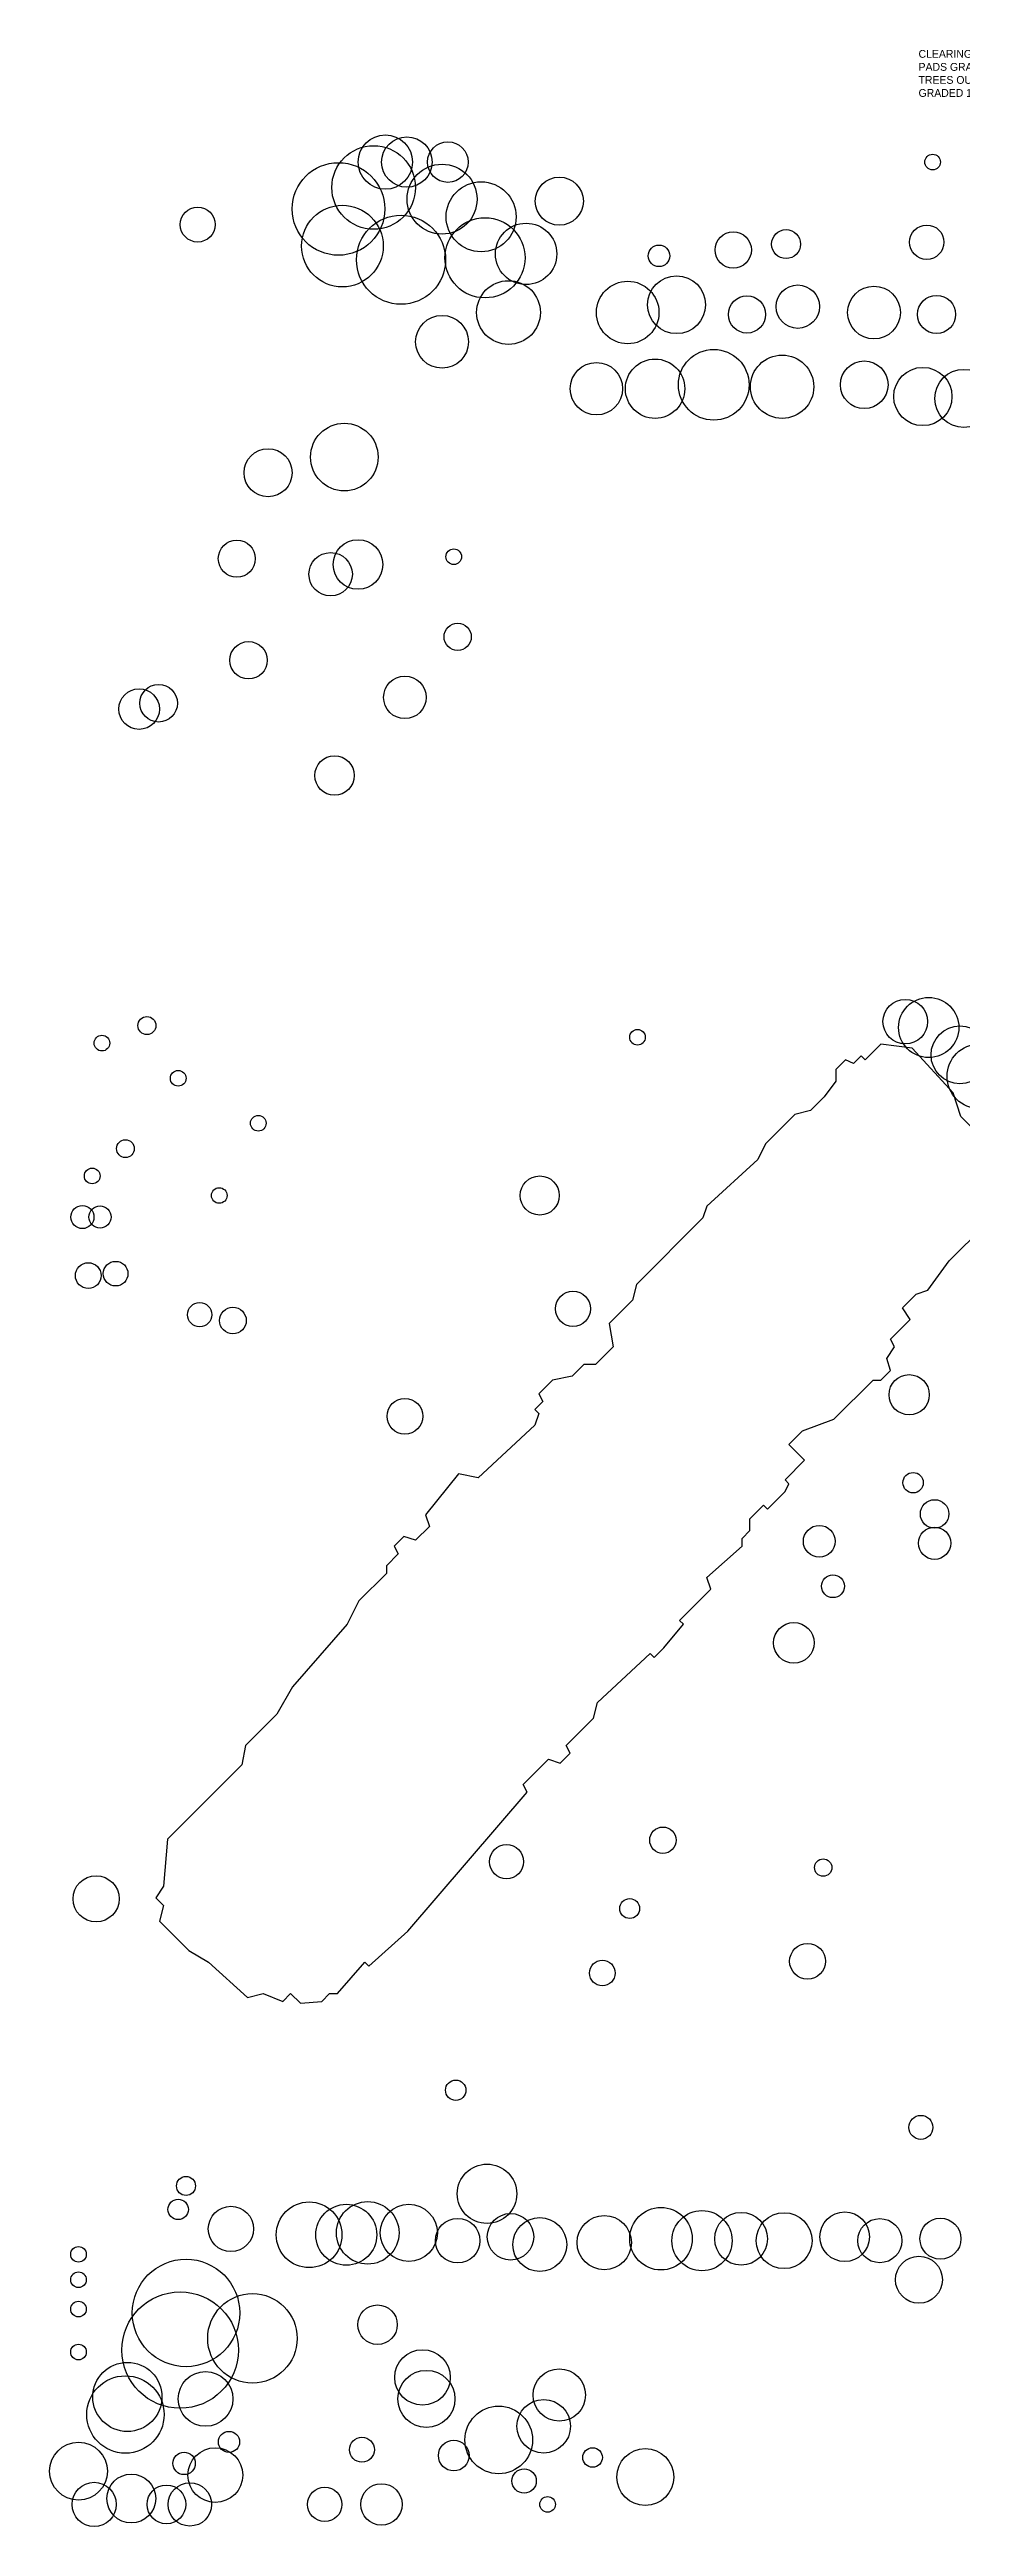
# Model space of a CAD drawing. Extents: x 425736 to 427070, y 1578339 to 1579607.
# Drawn here: x 425736 to 426202, y 1578339 to 1579607 of the extents above; entities that cross this region are included whole.
import ezdxf

# ---------------------------------------------------------------- set-up
doc = ezdxf.new("R2010")
doc.units = 21
for name, color, linetype in [('C-WATR-LAKE', 5, 'Continuous'), ('G-ANNO-NOTE', 7, 'Continuous'), ('L-PLNT-KEEP', 92, 'Continuous')]:
    doc.layers.add(name, color=color, linetype=linetype)

msp = doc.modelspace()

# ---------------------------------------------------------------- linework, layer by layer
at = {"layer": 'C-WATR-LAKE'}
msp.add_lwpolyline([(426212, 1579051), (426202, 1579061), (426198, 1579073), (426177, 1579096), (426161, 1579098), (426153, 1579090), (426151, 1579092), (426147, 1579088), (426143, 1579090), (426138, 1579085), (426138, 1579079), (426132, 1579071), (426125, 1579064), (426117, 1579062), (426102, 1579047), (426098, 1579039), (426072, 1579015), (426070, 1579009), (426036, 1578975), (426034, 1578967), (426022, 1578955), (426024, 1578943), (426015, 1578934), (426009, 1578934), (426003, 1578928), (425993, 1578926), (425986, 1578919), (425988, 1578915), (425984, 1578911), (425986, 1578909), (425984, 1578903), (425955, 1578876), (425945, 1578878), (425928, 1578857), (425930, 1578851), (425923, 1578844), (425917, 1578846), (425912, 1578841), (425914, 1578837), (425908, 1578831), (425908, 1578827), (425894, 1578813), (425888, 1578801), (425860, 1578769), (425852, 1578755), (425836, 1578739), (425834, 1578729), (425796, 1578691), (425794, 1578667), (425790, 1578661), (425794, 1578657), (425792, 1578649), (425807, 1578634), (425817, 1578628), (425837, 1578610), (425845, 1578612), (425855, 1578608), (425859, 1578612), (425864, 1578607), (425864, 1578607), (425875, 1578608), (425879, 1578612), (425883, 1578612), (425897, 1578628), (425899, 1578626), (425919, 1578644), (425980, 1578715), (425978, 1578719), (425991, 1578732), (425997, 1578730), (426002, 1578735), (426000, 1578739), (426014, 1578753), (426016, 1578761), (426043, 1578786), (426045, 1578784), (426050, 1578789), (426060, 1578801), (426058, 1578803), (426074, 1578819), (426072, 1578825), (426090, 1578841), (426090, 1578845), (426094, 1578849), (426094, 1578855), (426101, 1578862), (426103, 1578860), (426112, 1578869), (426114, 1578873), (426112, 1578875), (426122, 1578885), (426114, 1578893), (426121, 1578900), (426137, 1578906), (426157, 1578926), (426161, 1578926), (426166, 1578931), (426164, 1578937), (426168, 1578943), (426166, 1578947), (426176, 1578957), (426172, 1578963), (426179, 1578970), (426185, 1578972), (426196, 1578987), (426214, 1579005)], dxfattribs=at)
at = {"layer": 'L-PLNT-KEEP'}
for centre, radius in [((425907.5, 1579549.5), 13.9), ((425918.5, 1579549.5), 12.9), ((425939.5, 1579549.5), 10.4), ((425883.5, 1579525.5), 23.7), ((425901.5, 1579536.5), 21.4), ((425936.5, 1579530.5), 17.9), ((426187.5, 1579549.5), 4), ((425956.5, 1579521.5), 17.9), ((425996.5, 1579529.5), 12.3), ((425811.5, 1579517.5), 8.92), ((425885.5, 1579506.5), 20.9), ((425915.5, 1579499.5), 22.8), ((425958.5, 1579500.5), 20.5), ((425979.5, 1579502.5), 15.7), ((426085.5, 1579504.5), 9.27), ((426112.5, 1579507.5), 7.41), ((426184.5, 1579508.5), 8.79), ((426047.5, 1579501.5), 5.53), ((425970.5, 1579472.5), 16.3), ((426031.5, 1579472.5), 16), ((426056.5, 1579476.5), 14.8), ((426118.5, 1579475.5), 11.1), ((426157.5, 1579472.5), 13.5), ((425936.5, 1579457.5), 13.5), ((426092.5, 1579471.5), 9.52), ((426189.5, 1579471.5), 9.77), ((426015.5, 1579433.5), 13.4), ((426045.5, 1579433.5), 15.2), ((426075.5, 1579435.5), 18.1), ((426110.5, 1579434.5), 16.2), ((426152.5, 1579435.5), 12.2), ((426182.5, 1579429.5), 14.9), ((426203.5, 1579428.5), 14.9), ((425886.5, 1579398.5), 17.3), ((425847.5, 1579390.5), 12.3), ((425831.5, 1579346.5), 9.47), ((425893.5, 1579343.5), 12.7), ((425879.5, 1579338.5), 11.1), ((425942.5, 1579347.5), 4), ((425944.5, 1579306.5), 6.98), ((425837.5, 1579294.5), 9.57), ((425781.5, 1579269.5), 10.4), ((425791.5, 1579272.5), 9.62), ((425917.5, 1579275.5), 10.9), ((425881.5, 1579235.5), 10.1), ((426173.5, 1579109.5), 11.4), ((426185.5, 1579106.5), 15.4), ((425762.5, 1579098.5), 4), ((425785.5, 1579107.5), 4.62), ((426036.5, 1579101.5), 4), ((426201.5, 1579092.5), 14.8), ((426211.5, 1579081.5), 16.6), ((425801.5, 1579080.5), 4), ((425842.5, 1579057.5), 4), ((425774.5, 1579044.5), 4.55), ((425757.5, 1579030.5), 4), ((425986.5, 1579020.5), 10), ((425752.5, 1579009.5), 5.92), ((425761.5, 1579009.5), 5.65), ((425822.5, 1579020.5), 4), ((425755.5, 1578979.5), 6.6), ((425769.5, 1578980.5), 6.3), ((425812.5, 1578959.5), 6.25), ((425829.5, 1578956.5), 6.84), ((426003.5, 1578962.5), 8.99), ((426175.5, 1578918.5), 10.3), ((425917.5, 1578907.5), 9.15), ((426177.5, 1578873.5), 5.22), ((426188.5, 1578857.5), 7.29), ((426129.5, 1578843.5), 8.15), ((426188.5, 1578842.5), 8.26), ((426136.5, 1578820.5), 5.85), ((426116.5, 1578791.5), 10.4), ((426049.5, 1578690.5), 6.75), ((425969.5, 1578679.5), 8.74), ((425759.5, 1578660.5), 11.8), ((426131.5, 1578676.5), 4.44), ((426032.5, 1578655.5), 5.1), ((426123.5, 1578628.5), 9.17), ((426018.5, 1578622.5), 6.56), ((425943.5, 1578562.5), 5.22), ((426181.5, 1578543.5), 6.13), ((425959.5, 1578509.5), 15.2), ((425801.5, 1578501.5), 5.22), ((425805.5, 1578513.5), 4.87), ((425828.5, 1578491.5), 11.6), ((425868.5, 1578488.5), 16.8), ((425887.5, 1578488.5), 15.6), ((425898.5, 1578489.5), 16), ((425919.5, 1578489.5), 14.6), ((425944.5, 1578485.5), 11.4), ((425971.5, 1578487.5), 11.9), ((425986.5, 1578483.5), 13.8), ((426019.5, 1578484.5), 13.9), ((426048.5, 1578486.5), 16), ((426069.5, 1578485.5), 15.4), ((426089.5, 1578486.5), 13.5), ((426111.5, 1578485.5), 14.3), ((426142.5, 1578487.5), 12.7), ((426160.5, 1578485.5), 11.3), ((426191.5, 1578486.5), 10.5), ((425750.5, 1578478.5), 4), ((425750.5, 1578465.5), 4), ((425805.5, 1578448.5), 27.5), ((426180.5, 1578465.5), 12), ((425802.5, 1578429.5), 29.8), ((425839.5, 1578435.5), 22.9), ((425750.5, 1578450.5), 4), ((425903.5, 1578442.5), 10.1), ((425750.5, 1578428.5), 4), ((425775.5, 1578405.5), 17.7), ((425815.5, 1578404.5), 14), ((425926.5, 1578415.5), 14.2), ((425928.5, 1578404.5), 14.6), ((425996.5, 1578406.5), 13.4), ((425774.5, 1578396.5), 19.8), ((425965.5, 1578383.5), 17.3), ((425988.5, 1578390.5), 13.7), ((425750.5, 1578367.5), 14.8), ((425820.5, 1578365.5), 14), ((425827.5, 1578382.5), 5.4), ((425895.5, 1578378.5), 6.36), ((425942.5, 1578375.5), 7.84), ((426013.5, 1578374.5), 5.02), ((426040.5, 1578364.5), 14.6), ((425804.5, 1578371.5), 5.76), ((425978.5, 1578362.5), 6.23), ((425758.5, 1578350.5), 11.3), ((425777.5, 1578353.5), 12.5), ((425795.5, 1578350.5), 9.92), ((425807.5, 1578350.5), 11.1), ((425876.5, 1578350.5), 8.8), ((425905.5, 1578350.5), 10.6), ((425990.5, 1578350.5), 4)]:
    msp.add_circle(centre, radius, dxfattribs=at)

# ---------------------------------------------------------------- texts
at = {"layer": 'G-ANNO-NOTE', "insert": (426180.3, 1579606.9), "char_height": 4, "width": 520, "attachment_point": 1}
msp.add_mtext('CLEARING AND GRADING - LAKE-ZONE PADS (2026-09-29)\\PPADS GRADED FLAT AT THE MEDIAN EXISTING GRADE (BALANCED CUT/FILL), 10 FT BLEND TO EXISTING; CLEARING LIMIT 8 FT BEYOND EACH PAD\\PTREES OUT: 82 (L-PLNT-REMV, 2018 CANOPY); CLEARED AREA 2.24 AC; TOTAL CUT 155.6 CY, FILL 135.4 CY\\PGRADED 1 FT CONTOURS ON C-TOPO-GRAD-*; EPSG:2236 ftUS, NAVD88 FT; CONCEPT GRADE, NOT FOR CONSTRUCTION', dxfattribs=at)

doc.saveas('drawing.dxf')
